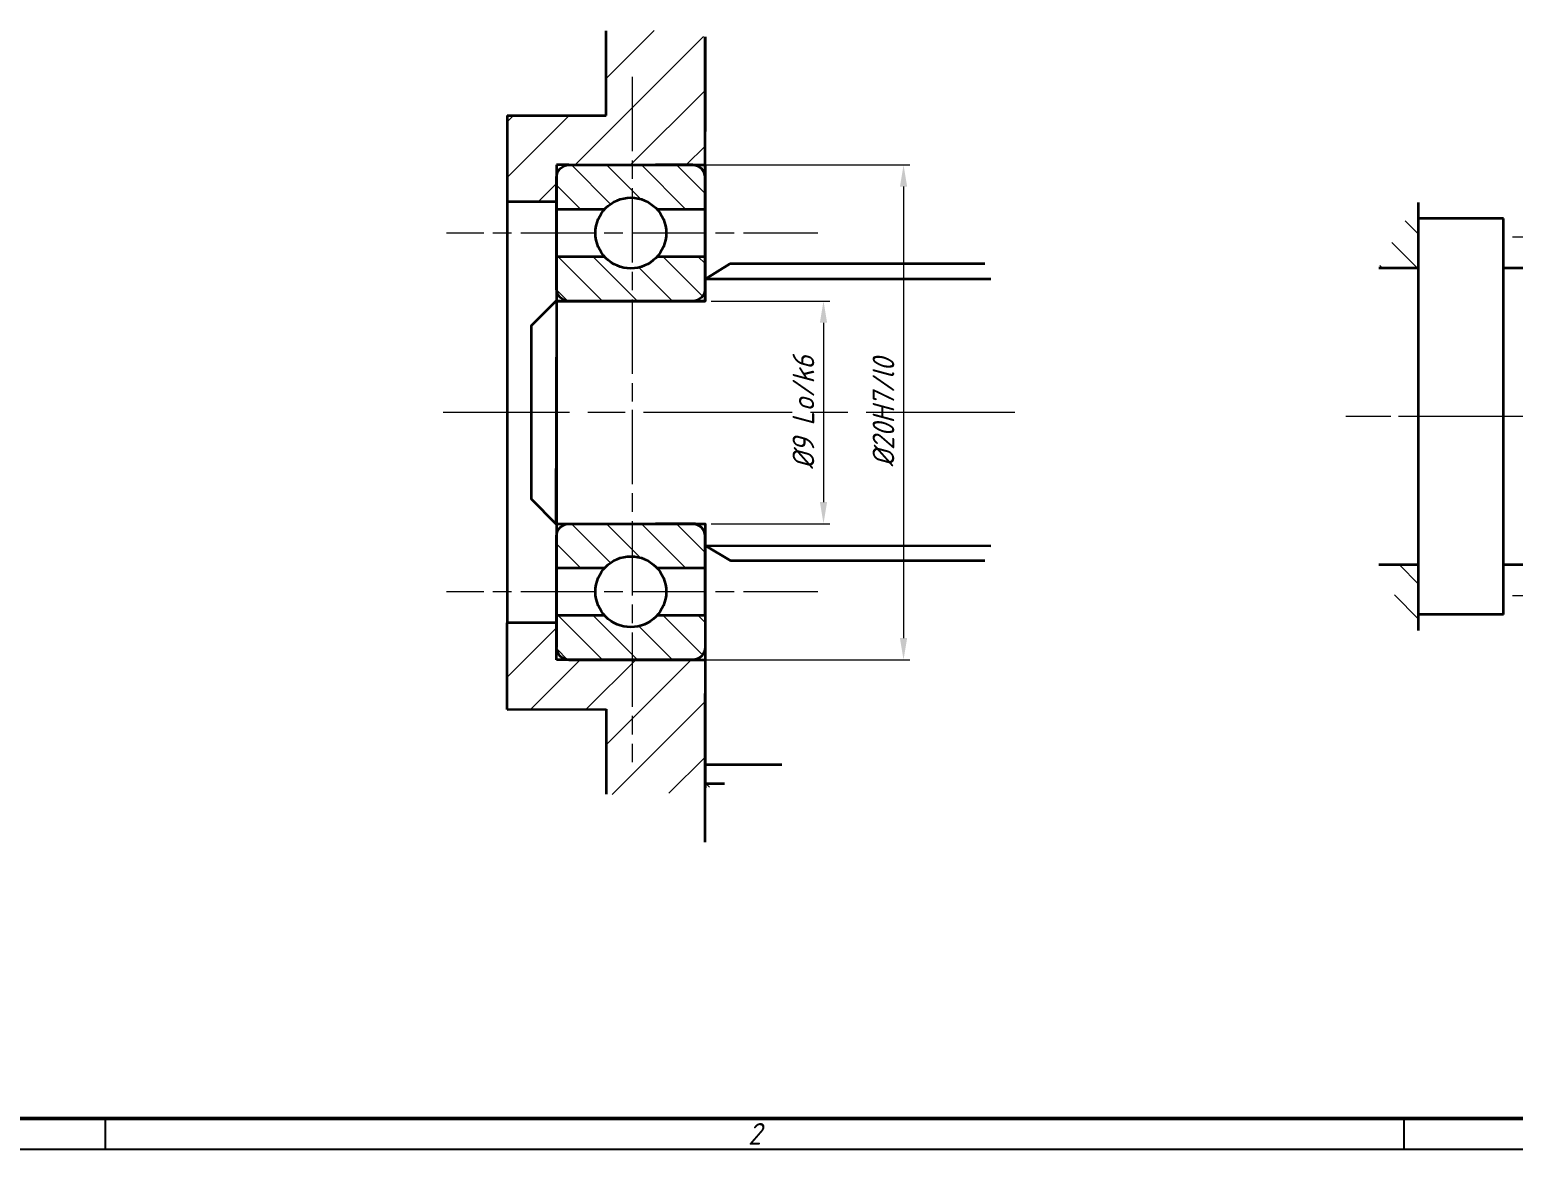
# Model space of a CAD drawing. Header units: millimetres. Extents: x -1043 to 2000, y -675 to 1302.
# Drawn here: x 408.8 to 648.7, y -675.4 to -494.3 of the extents above; entities that cross this region are included whole.
import ezdxf
from ezdxf.enums import TextEntityAlignment as Align

# ---------------------------------------------------------------- set-up
doc = ezdxf.new("R2010")
doc.units = ezdxf.units.MM
doc.linetypes.add('AM_ISO08W050', pattern=[18, 12, -1.5, 3, -1.5])
doc.linetypes.add('AM_ISO08W050x2', pattern=[9, 6, -0.75, 1.5, -0.75])
for name, color, linetype, lineweight in [('AM_0', 7, 'Continuous', 35), ('AM_4N', 3, 'Continuous', 15), ('AM_5', 3, 'Continuous', 15), ('AM_7', 4, 'AM_ISO08W050', 15), ('AM_8', 1, 'Continuous', 15), ('AM_BOR', 7, 'Continuous', 35), ('основные', 7, 'Continuous', 35), ('тонкие', 2, 'Continuous', 15)]:
    doc.layers.add(name, color=color, linetype=linetype, lineweight=lineweight)
doc.styles.add('ACGOSTTS', font='geniso.shx', dxfattribs={"oblique": 15})
doc.styles.get("Standard").update_dxf_attribs({"font": 'geniso.shx', "oblique": 15})
doc.dimstyles.new('AM_GOST$0', dxfattribs={"dimtxt": 3.5, "dimasz": 3.5, "dimexe": 1, "dimexo": 1, "dimgap": 1.5, "dimtad": 1, "dimtoh": 1, "dimtxsty": 'Standard', "dimcen": 0, "dimclrd": 256, "dimclre": 256, "dimclrt": 2, "dimadec": 0, "dimazin": 2, "dimtp": 0.1, "dimtm": 0.1, "dimtfac": 0.71, "dimtmove": 0, "dimatfit": 3, "dimfxl": 1, "dimtolj": 1, "dimlwd": -1, "dimlwe": -1, "dimarcsym": 1})
pattern_1 = [(315, (-650.5151109239414, 912.1217120736858), (1.414213562373095, 1.414213562373095), [])]
pattern_2 = [(315, (-650.5151109239414, 883.1217120736858), (1.414213562373095, 1.414213562373095), [])]
pattern_3 = [(315, (-398, 513.1999999999994), (1.414213562373095, 1.414213562373095), [])]
pattern_4 = [(315, (-650.4086832785847, 912.1219511224094), (1.414213562373095, 1.414213562373095), [])]

# ---------------------------------------------------------------- blocks, each defined once
blk = doc.blocks.new('GOST_A1_LANDSCAPE')
at = {"layer": 'AM_BOR', "color": 7, "lineweight": 50}
blk.add_line((20, 4.999999999999999), (836, 4.999999999999999), dxfattribs=at)
at = {"layer": 'AM_BOR', "color": 1, "lineweight": 25}
for p, q in [((421, 5), (421, 0)), ((631, 5), (631, 0)), ((0, 0), (841, 0))]:
    blk.add_line(p, q, dxfattribs=at)
at = {"layer": 'AM_BOR', "color": 1, "lineweight": 25, "style": 'ACGOSTTS', "oblique": 15}
blk.add_text('2', height=3.5, dxfattribs=at).set_placement((526, 2.5), align=Align.MIDDLE_CENTER)
blk = doc.blocks.new('GENZOOBVQLCP5')
at = {"layer": 'AM_8'}
h = blk.add_hatch(dxfattribs=at)
h.set_pattern_fill('ANSI31', color=256, style=0)
h.set_pattern_definition([(45, (-67.68794498231682, -300.3803287527023), (-2.245064030267288, 2.245064030267288), [])])
edge = h.paths.add_edge_path()
edge.add_line((5.893572354643311, -30.36074246781902), (5.893572354643311, -30.01366949730493))
edge.add_line((5.893572354643311, -30.01366949730493), (5.893572354643311, -22.73305255125535))
edge.add_line((5.893572354643311, -22.73305255125535), (5.893572354643311, -20.00023904872307))
edge.add_line((5.893572354643311, -20.00023904872307), (-5.106427645356689, -20.00023904872307))
edge.add_line((-5.106427645356689, -20.00023904872307), (-6.106427645356689, -20.00023904872307))
edge.add_line((-6.106427645356689, -20.00023904872307), (-6.106427645356689, -19.00023904872353))
edge.add_line((-6.106427645356689, -19.00023904872353), (-6.106427645356689, -17.40023904872362))
edge.add_line((-6.106427645356689, -17.40023904872362), (-6.106427645356689, -17.00956110888876))
edge.add_line((-6.106427645356689, -17.00956110888876), (-10.10642764535669, -17.00956110888876))
edge.add_line((-10.10642764535669, -17.00956110888876), (-10.10642764535669, -24.00956110888876))
edge.add_line((-10.10642764535669, -24.00956110888876), (-2.106430215030286, -24.00314902880075))
edge.add_line((-2.106430215030286, -24.00314902880075), (-2.106429562785181, -30.85566127623377))
edge.add_arc((0, 0), 30.9274777228381, 266.0946369724197, 280.985527720703)
edge = h.paths.add_edge_path()
edge.add_line((5.893568824868254, 19.99976095127693), (5.893565500146536, 30.36074379840073))
edge.add_arc((0, 0), 30.9274777228381, 79.01448521487418, 93.90536302749592)
edge.add_line((-2.106429562739677, 30.85566127623684), (-2.106430215030286, 24.0026709313546))
edge.add_line((-2.106430215030286, 24.0026709313546), (-10.10642764535669, 24.00908301144261))
edge.add_line((-10.10642764535669, 24.00908301144261), (-10.10642764535669, 17.00908301144261))
edge.add_line((-10.10642764535669, 17.00908301144261), (-6.115749705522376, 17.00908301144261))
edge.add_line((-6.115749705522376, 17.00908301144261), (-6.115749705522376, 20.00908301144261))
edge.add_line((-6.115749705522376, 20.00908301144261), (-5.106427645356852, 19.99976095127693))
edge.add_line((-5.106427645356852, 19.99976095127693), (5.893568824868254, 19.99976095127693))
h = blk.add_hatch(dxfattribs=at)
h.set_pattern_fill('_U', color=256, scale=2, angle=315, style=0, pattern_type=0)
h.set_pattern_definition(pattern_1)
edge = h.paths.add_edge_path()
edge.add_line((-6.106427645356689, 18.99976095127693), (-6.106427645356689, 16.41376095127669))
edge.add_line((-6.106427645356689, 16.41376095127669), (-2.231563876283872, 16.41376095127669))
edge.add_arc((-0.106427645356689, 14.49976095127693), 2.85999999999997, 402.0077229335649, 497.9922770664336, ccw=False)
edge.add_line((2.018708585570494, 16.41376095127669), (5.893572354642856, 16.41376095127669))
edge.add_line((5.893572354643311, 16.41376095127669), (5.893572354643311, 18.99976095127693))
edge.add_arc((4.893572354643311, 18.99976095127693), 1, 360, 450.0000000000065)
edge.add_line((4.893572354643311, 19.99976095127693), (-5.106427645356689, 19.99976095127693))
edge.add_arc((-5.106427645356689, 18.99976095127693), 1, 450.0000000000065, 540.0000000000065)
h = blk.add_hatch(dxfattribs=at)
h.set_pattern_fill('_U', color=256, scale=2, angle=315, style=0, pattern_type=0)
h.set_pattern_definition(pattern_1)
edge = h.paths.add_edge_path()
edge.add_line((5.893572354643311, 9.999760951276926), (5.893572354643311, 12.58576095127717))
edge.add_line((5.893572354643311, 12.58576095127671), (2.018708585570494, 12.58576095127671))
edge.add_arc((-0.106427645356689, 14.49976095127693), 2.85999999999997, 222.0077229335649, 317.9922770664336, ccw=False)
edge.add_line((-2.231563876284326, 12.58576095127671), (-6.106427645357144, 12.58576095127671))
edge.add_line((-6.106427645356689, 12.58576095127671), (-6.106427645356689, 9.999760951276926))
edge.add_arc((-5.106427645356689, 9.999760951276471), 1, 539.9999999999935, 629.9999999999935)
edge.add_line((-5.106427645356689, 8.999760951276926), (4.893572354643766, 8.999760951276926))
edge.add_arc((4.893572354643311, 9.999760951276926), 1, 270.0000000000065, 359.9999999999935)
h = blk.add_hatch(dxfattribs=at)
h.set_pattern_fill('_U', color=256, scale=2, angle=315, style=0, pattern_type=0)
h.set_pattern_definition(pattern_2)
edge = h.paths.add_edge_path()
edge.add_line((-6.106427645356689, -10.00023904872307), (-6.106427645356689, -12.58623904872331))
edge.add_line((-6.106427645356689, -12.58623904872331), (-2.231563876283872, -12.58623904872331))
edge.add_arc((-0.106427645356689, -14.50023904872307), 2.85999999999997, 402.0077229335649, 497.9922770664336, ccw=False)
edge.add_line((2.018708585570494, -12.58623904872331), (5.893572354642856, -12.58623904872331))
edge.add_line((5.893572354643311, -12.58623904872331), (5.893572354643311, -10.00023904872307))
edge.add_arc((4.893572354643311, -10.00023904872307), 1, 360, 450.0000000000065)
edge.add_line((4.893572354643311, -9.000239048723074), (-5.106427645356689, -9.000239048723074))
edge.add_arc((-5.106427645356689, -10.00023904872307), 1, 450.0000000000065, 540.0000000000065)
h = blk.add_hatch(dxfattribs=at)
h.set_pattern_fill('_U', color=256, scale=2, angle=315, style=0, pattern_type=0)
h.set_pattern_definition(pattern_2)
edge = h.paths.add_edge_path()
edge.add_line((5.893572354643311, -19.00023904872307), (5.893572354643311, -16.41423904872283))
edge.add_line((5.893572354643311, -16.41423904872329), (2.018708585570494, -16.41423904872329))
edge.add_arc((-0.106427645356689, -14.50023904872307), 2.85999999999997, 222.0077229335649, 317.9922770664336, ccw=False)
edge.add_line((-2.231563876284326, -16.41423904872329), (-6.106427645357144, -16.41423904872329))
edge.add_line((-6.106427645356689, -16.41423904872329), (-6.106427645356689, -19.00023904872307))
edge.add_arc((-5.106427645356689, -19.00023904872353), 1, 539.9999999999935, 629.9999999999935)
edge.add_line((-5.106427645356689, -20.00023904872307), (4.893572354643766, -20.00023904872307))
edge.add_arc((4.893572354643311, -19.00023904872307), 1, 270.0000000000065, 359.9999999999935)
h = blk.add_hatch(dxfattribs=at)
h.set_pattern_fill('_U', color=256, scale=1.6, angle=315, style=0, pattern_type=0)
h.set_pattern_definition([(315, (-343.5160944252971, 2937.355530451503), (1.131370849898476, 1.131370849898476), [])])
edge = h.paths.add_edge_path()
edge.add_line((7.462474227975235, -30.01366949730493), (5.893572354643311, -30.01366949730493))
edge.add_line((5.893572354643311, -30.01366949730493), (5.893572354643311, -30.36074246781902))
edge.add_arc((0, 0), 30.9274777228381, 280.985527720703, 283.9626575022647)
at = {"layer": 'AM_7', "linetype": 'AM_ISO08W050x2'}
for p, q in [((0, 27.11636690185776), (0, 0.7341499077859908)), ((14.99964315360239, 14.49976095127693), (-14.99964315360239, 14.49976095127693)), ((14.99964315360239, 14.49976095127693), (-14.99964315360239, 14.49976095127693)), ((0, 0.2072136331274805), (0, -28.26585009221401)), ((14.99964315360239, -14.50023904872307), (-14.99964315360239, -14.50023904872307)), ((14.99964315360239, -14.50023904872307), (-14.99964315360239, -14.50023904872307))]:
    blk.add_line(p, q, dxfattribs=at)
at = {"layer": 'AM_7'}
blk.add_line((30.92747769479189, -0.001317117805058388), (-15.28584729128215, 0.0006509829812557655), dxfattribs=at)
at = {"layer": 'основные'}
for p, q in [((-2.106430215030286, 24.0026709313546), (-2.106429562739677, 30.85566127623684)), ((5.893572354643311, 30.36074246781902), (5.893572354643311, 22.69976095124673)), ((-10.10642764535669, 24.00908301144261), (-2.106430215030286, 24.0026709313546)), ((-5.106427645356689, 19.99976095127693), (-6.115749705522376, 20.00908301144261)), ((-6.115749705522376, 20.00908301144261), (-6.115749705522376, 19.00891239090095)), ((-6.115749705522376, 20.00908301144261), (-6.115749705522376, 17.00908301144261)), ((4.893572354643311, 19.99976095127693), (1.893572354643311, 19.99976095127693)), ((4.893572354643311, 19.99976095127693), (5.893572354643311, 19.99976095127693)), ((5.893572354643311, 19.99976095127693), (5.893572354643311, 18.99976095127647)), ((5.893572354643311, 18.99976095127693), (5.893572354643311, 8.999760951276926)), ((5.893572354643311, 12.58576095127671), (5.893572354643311, 18.99976095127693)), ((-6.115749705522376, 17.00908301144261), (-10.10642764535669, 17.00908301144261)), ((-10.10642764535669, 17.00908301144261), (-10.10642764535669, -17.00956110888876)), ((-6.106427645356689, 17.00908301144261), (-6.106427645356689, -17.40023904872362)), ((-2.231563876283872, 16.41376095127669), (-6.106427645356689, 16.41376095127669)), ((5.893572354643311, 16.41376095127669), (2.018708585570494, 16.41376095127669)), ((-2.231563876284326, 12.58576095127671), (-6.106427645356689, 12.58576095127671)), ((5.893572354643311, 12.58576095127671), (2.018708585570494, 12.58576095127671)), ((7.893572354643311, 11.99976095127693), (5.893572354643311, 10.77289095127651)), ((28.50509137003678, 11.9986934406416), (7.893572354643311, 11.99976095127693)), ((-6.106427645356689, 9.999760951276926), (-6.106427645356689, 8.999760951258281)), ((28.99111620103736, 10.771446500568), (5.893572354643311, 10.77289095127651)), ((-6.106427645356689, 8.999760951276926), (-6.161967427956824, -9.000239048723074)), ((4.893572354643311, -9.000239048723074), (1.893572354643311, -9.000239048723074)), ((4.893572354643311, -9.000239048723074), (5.893572354643311, -9.000239048723074)), ((5.893572354643311, -9.000239048723074), (5.893572354643311, -10.77336904872357)), ((5.893572354643311, -9.000239048723074), (5.893572354643311, -10.00023904872353)), ((5.893572354643311, -10.00023904872307), (5.893572354643311, -20.00023904872307)), ((5.893572354643311, -16.41423904872329), (5.893572354643311, -10.00023904872307)), ((5.893572354643311, -10.77336904872357), (28.98991245980952, -10.77468578981438)), ((7.975743868525569, -12.00023904872307), (5.893572354643311, -10.77336904872357)), ((-2.231563876283872, -12.58623904872331), (-6.106427645356689, -12.58623904872331)), ((5.893572354643311, -12.58623904872331), (2.018708585570494, -12.58623904872331)), ((28.50394808337046, -12.00140916547588), (7.975743868525569, -12.00023904872307)), ((-2.231563876284326, -16.41423904872329), (-6.106427645356689, -16.41423904872329)), ((5.893572354643311, -16.41423904872329), (2.018708585570494, -16.41423904872329)), ((-6.11574970552283, -17.00956110888876), (-10.10642764535669, -17.00956110888876)), ((-6.106427645356689, -20.00023904872307), (-6.106427645356689, -19.00023904872353)), ((-5.106427645356689, -20.00023904872353), (-6.106427645356689, -20.00023904872307)), ((-10.10642764535669, -24.00956110888876), (-2.106430215030286, -24.00314902880075)), ((-2.106430215030286, -24.00314902880075), (-2.106429562785181, -30.85566127623377)), ((5.893572354643311, -24.73305255125535), (5.893572354643311, -30.36074246781902))]:
    blk.add_line(p, q, dxfattribs=at)
for points in [[(-6.106427645356689, 8.999760951276926), (5.893572354643311, 8.999760951276926), (5.893565500146536, 30.36074379840073)], [(-10.10642764535669, 24.00908301144261), (-10.10642764535669, 17.00908301144261)], [(-5.106427645356689, 19.99976095127693), (5.893572354643311, 19.99976095127693), (5.893572354643311, 23.99976095127693)], [(5.893572354643311, 10.77289095127651), (5.893572354643311, 8.999760951276926), (-6.161967427956824, 8.999760951276926), (-8.161967427956824, 6.999760951276926), (-8.161967427956824, -7.000239048723074), (-6.161967427956824, -9.000239048723074), (5.893572354643311, -9.000239048723074)], [(-6.106427645356689, -9.000239048723074), (5.893572354643311, -9.000239048723074), (5.893572354643311, -30.36074246781908)], [(-10.10642764535669, -24.00956110888876), (-10.10642764535669, -17.00956110888876)], [(-6.106427645356689, -17.40023904872362), (-6.106427645356689, -19.00023904872353)], [(-5.106427645356689, -20.00023904872307), (5.893572354643311, -20.00023904872307), (5.893572354643311, -24.00023904872307)], [(5.893572354643311, -34.73305255125535), (5.893572354643311, -34.73305255125535), (5.893572354643311, -22.73305255125535)], [(5.893572354643311, -30.36074246781902), (5.893572354643311, -28.45911241323495), (12.10734483474819, -28.45911241323495)], [(7.462474227975235, -30.01366949730493), (5.893572354643311, -30.01366949730493), (5.893572354643311, -30.36074246781902)]]:
    blk.add_lwpolyline(points, dxfattribs=at)
for points in [[(-6.106427645356689, 9.999760951276926), (-6.106427645356689, 18.99976095127693, -0.4142135623730692), (-5.106427645356689, 19.99976095127693), (4.893572354643311, 19.99976095127693, -0.4142135623730552), (5.893572354643311, 18.99976095127693), (5.893572354643311, 9.999760951276926, -0.4142135623730951), (4.893572354643311, 8.999760951276926), (-5.106427645356689, 8.999760951276926, -0.4142135623730951), (-6.106427645356689, 9.999760951276926, -1.655741125145663)], [(-6.106427645356689, -19.00023904872307), (-6.106427645356689, -10.00023904872307, -0.4142135623730692), (-5.106427645356689, -9.000239048723074), (4.893572354643311, -9.000239048723074, -0.4142135623730552), (5.893572354643311, -10.00023904872307), (5.893572354643311, -19.00023904872307, -0.4142135623730951), (4.893572354643311, -20.00023904872307), (-5.106427645356689, -20.00023904872307, -0.4142135623730951), (-6.106427645356689, -19.00023904872307, -1.655741125145663)]]:
    blk.add_lwpolyline(points, format="xyb", dxfattribs=at)
for centre in [(-0.106427645356689, 14.49976095127693), (-0.106427645356689, -14.50023904872307)]:
    blk.add_circle(centre, 2.860000000000014, dxfattribs=at)
for centre in [(4.893572354643311, 18.99976095127693), (4.893572354643311, 18.99976095127693), (4.893572354643311, -10.00023904872307), (4.893572354643311, -10.00023904872307)]:
    blk.add_arc(centre, 1, 0, 90, dxfattribs=at)
blk.add_point((5.893572354643311, -10.77336904872357), dxfattribs=at)
blk = doc.blocks.new('*D100')
at = {"layer": 'AM_5', "linetype": 'ByBlock', "transparency": 16777216}
for p, q in [((518.9799682817186, -538.2181876663225), (538.1351314138603, -538.2181876663225)), ((537.1351314138603, -541.7181876663225), (537.1351314138603, -570.7181876663225)), ((518.9799682817186, -574.2181876663225), (538.1351314138603, -574.2181876663225))]:
    blk.add_line(p, q, dxfattribs=at)
at = {"layer": 'AM_5', "transparency": 16777216}
for points in [[(536.551798080527, -541.7181876663225), (537.7184647471937, -541.7181876663225), (537.1351314138603, -538.2181876663225)], [(536.551798080527, -570.7181876663225), (537.7184647471937, -570.7181876663225), (537.1351314138603, -574.2181876663225)]]:
    blk.add_solid(points, dxfattribs=at)
at = {"layer": 'Defpoints', "color": 0, "transparency": 16777216}
for p in [(517.9799682817186, -538.2181876663225), (517.9799682817186, -574.2181876663225), (537.1351314138603, -574.2181876663225)]:
    blk.add_point(p, dxfattribs=at)
at = {"layer": 'AM_5', "color": 2, "transparency": 16777216, "insert": (533.8851314138601, -556.2181876663225), "char_height": 3.5, "attachment_point": 5, "rotation": 90}
blk.add_mtext('\\A1;%%C9 Lo/k6', dxfattribs=at)
blk = doc.blocks.new('*D101')
at = {"layer": 'AM_5', "linetype": 'ByBlock', "transparency": 16777216}
for p, q in [((514.8805356228843, -516.2181876663225), (551.0769936976544, -516.2181876663225)), ((550.0769936976544, -519.7181876663225), (550.0769936976544, -592.7181876663225)), ((514.8805356228843, -596.2181876663225), (551.0769936976544, -596.2181876663225))]:
    blk.add_line(p, q, dxfattribs=at)
at = {"layer": 'AM_5', "transparency": 16777216}
for points in [[(549.493660364321, -519.7181876663225), (550.6603270309878, -519.7181876663225), (550.0769936976544, -516.2181876663225)], [(549.493660364321, -592.7181876663225), (550.6603270309878, -592.7181876663225), (550.0769936976544, -596.2181876663225)]]:
    blk.add_solid(points, dxfattribs=at)
at = {"layer": 'Defpoints', "color": 0, "transparency": 16777216}
for p in [(513.8805356228843, -516.2181876663225), (513.8805356228843, -596.2181876663225), (550.0769936976544, -596.2181876663225)]:
    blk.add_point(p, dxfattribs=at)
at = {"layer": 'AM_5', "color": 2, "transparency": 16777216, "insert": (546.8266492094652, -556.2181876663225), "char_height": 3.5, "attachment_point": 5, "rotation": 90}
blk.add_mtext('\\A1;%%C20H7/l0', dxfattribs=at)
blk = doc.blocks.new('GENZOO040MCP5')
at = {"layer": 'AM_8'}
h = blk.add_hatch(dxfattribs=at)
h.set_pattern_fill('ANSI31', color=256, scale=1.2, angle=270, style=0)
h.set_pattern_definition([(315, (-690.6915842909762, 2937.372176251509), (2.694076836320746, 2.694076836320745), [])])
h.paths.add_polyline_path([(2, -26.6999999999698), (2, -24), (-6, -23.99999999999994), (-6, -27.13301270186179), (-5.546314582123159, -26.69999999996975)])
h.paths.add_polyline_path([(2, 24), (2, 27.1330127018623), (-5.546314582123159, 27.13301270186236), (-5.546314582123159, 26.69999999996986), (-6, 27.13301270186236), (-6, 24.00000000000006)])
h = blk.add_hatch(dxfattribs=at)
h.set_pattern_fill('ANSI31', color=256, scale=0.4, angle=360, style=0)
h.set_pattern_definition([(44.99999999999999, (-498.7390435535553, 513.1999999999994), (-0.8980256121069153, 0.8980256121069156), [])])
edge = h.paths.add_edge_path()
edge.add_line((10, -23), (10, -17.39999999999964))
edge.add_line((10, -17.39999999999964), (6, -17.39999999999964))
edge.add_line((6, -17.39999999999964), (6, -19))
edge.add_arc((5, -19), 1, 270, 360, ccw=False)
edge.add_line((5, -20), (0.106427645356689, -20))
edge.add_line((0.106427645356689, -20), (0.106427645356689, -24))
edge.add_line((0.106427645356689, -24), (2, -24))
edge.add_line((2, -24), (2, -26.6999999999698))
edge.add_line((2, -26.6999999999698), (6, -26.6999999999698))
edge.add_line((6, -26.6999999999698), (6, -24))
edge.add_line((6, -24), (6, -23))
edge.add_line((6, -23), (10, -23))
edge = h.paths.add_edge_path()
edge.add_line((10, 17.40000000000009), (10, 23))
edge.add_line((10, 23), (6, 23))
edge.add_line((6, 23), (6, 24))
edge.add_line((6, 24), (6, 26.6999999999698))
edge.add_line((6, 26.6999999999698), (2, 26.6999999999698))
edge.add_line((2, 26.6999999999698), (2, 24))
edge.add_line((2, 24), (0.106427645356689, 24))
edge.add_line((0.106427645356689, 24), (0.106427645356689, 20))
edge.add_line((0.106427645356689, 20), (5, 20))
edge.add_arc((5, 19), 1, 0, 90, ccw=False)
edge.add_line((6, 19), (6, 17.40000000000009))
edge.add_line((6, 17.40000000000009), (10, 17.40000000000009))
h.paths.add_polyline_path([(0, -24), (0, -20), (-6, -19.99999999999994), (-6, -23.99999999999994)])
h.paths.add_polyline_path([(0, 20), (0, 24), (-6, 24.00000000000006), (-6, 20.00000000000006)])
h = blk.add_hatch(dxfattribs=at)
h.set_pattern_fill('_U', color=256, scale=2, angle=315, style=0, pattern_type=0)
h.set_pattern_definition(pattern_4)
edge = h.paths.add_edge_path()
edge.add_line((-6, 19.00000000000006), (-6, 16.41399999999982))
edge.add_line((-6, 16.41400000000027), (-2.125136230927183, 16.41400000000027))
edge.add_arc((0, 14.5), 2.85999999999997, 402.0077229335649, 497.9922770664336, ccw=False)
edge.add_line((2.125136230927637, 16.41400000000021), (6, 16.41400000000021))
edge.add_line((6, 16.41400000000021), (6, 19))
edge.add_arc((5, 19), 1, 360, 450.0000000000065)
edge.add_line((5, 20), (-5, 20))
edge.add_arc((-5, 19.00000000000006), 1, 450.0000000000065, 540.0000000000065)
h = blk.add_hatch(dxfattribs=at)
h.set_pattern_fill('_U', color=256, scale=2, angle=315, style=0, pattern_type=0)
h.set_pattern_definition(pattern_3)
edge = h.paths.add_edge_path()
edge.add_line((-22.5, 12.00000000000006), (-22.5, 17.30426740301664))
edge.add_arc((0, 0), 28.38463792890625, 142.4368876483654, 154.990358466755)
edge.add_line((-25.72319940055962, 12.00019512150334), (-22.5, 12.00000000000006))
h = blk.add_hatch(dxfattribs=at)
h.set_pattern_fill('_U', color=256, scale=2, angle=315, style=0, pattern_type=0)
h.set_pattern_definition(pattern_4)
edge = h.paths.add_edge_path()
edge.add_line((6, 10), (6, 12.58600000000024))
edge.add_line((6, 12.58600000000024), (2.125136230927183, 12.58600000000024))
edge.add_arc((0, 14.5), 2.85999999999997, 222.0077229335649, 317.9922770664336, ccw=False)
edge.add_line((-2.125136230927183, 12.58600000000024), (-6, 12.58600000000024))
edge.add_line((-6, 12.5860000000003), (-6, 10.00000000000006))
edge.add_arc((-5, 10.00000000000006), 1, 539.9999999999935, 629.9999999999935)
edge.add_line((-5, 9.000000000000057), (5, 9.000000000000057))
edge.add_arc((5, 10), 1, 270.0000000000065, 359.9999999999935)
h = blk.add_hatch(dxfattribs=at)
h.set_pattern_fill('ANSI31', color=256, style=0)
h.set_pattern_definition([(45, (-414.8634348479959, -300.3636829526973), (-2.245064030267288, 2.245064030267288), [])])
edge = h.paths.add_edge_path()
edge.add_line((28, -4.657002292795596), (28, -4))
edge.add_line((28, -4), (26.80000000000018, -4.000000000000341))
edge.add_line((26.80000000000018, -4.000000000000341), (23.00359451550776, -4.000000000001364))
edge.add_line((23.00359451550776, -4.000000000001364), (23.00359451550776, -4.429415000034624))
edge.add_line((23.00359451550776, -4.429415000034624), (23.00359451550776, -8.25000000003456))
edge.add_line((23.00359451550776, -8.25000000003456), (23.00359451550776, -8.679415000034169))
edge.add_line((23.00359451550776, -8.679415000034169), (23.00359451550776, -9))
edge.add_line((23.00359451550776, -9), (26.80000000000018, -9))
edge.add_line((26.80000000000018, -9), (26.97930807812747, -8.820691921872594))
edge.add_arc((0, 0), 28.38463792890625, 341.8952133585585, 350.5569203760437)
edge = h.paths.add_edge_path()
edge.add_line((27.99999999999227, 4), (27.99999999999363, 4.657002292834022))
edge.add_arc((0, 0), 28.38463792890625, 9.443079624034896, 18.10478664144181)
edge.add_line((26.97930807812742, 8.820691921872765), (26.80000000000018, 9))
edge.add_line((26.80000000000018, 9), (23.00359451550776, 9))
edge.add_line((23.00359451550776, 9), (23.00359451550776, 8.679414999997789))
edge.add_line((23.00359451550776, 8.679414999997789), (23.00359451550776, 8.249999999998181))
edge.add_line((23.00359451550776, 8.249999999998181), (23.00359451550776, 4.429414999998244))
edge.add_line((23.00359451550776, 4.429414999998244), (23.00359451550776, 3.999999999998636))
edge.add_line((23.00359451550776, 3.999999999998636), (26.80000000000018, 3.999999999999659))
edge.add_line((26.80000000000018, 3.999999999999659), (27.99999999999227, 4))
edge = h.paths.add_edge_path()
edge.add_spline(control_points=[(7.801239548315607, 0.001528299143728873), (7.324915425038057, 1.285777315124676), (5.415180727695827, 4.416985197099166), (7.385747151339615, 7.304954496477592), (8.542338309184856, 9)], knot_values=[0, 0, 0, 0, 1.967657269524646, 4.763534607848302, 4.763534607848302, 4.763534607848302, 4.763534607848302], degree=3, periodic=0)
edge.add_line((8.542338309184856, 9), (19.80359451550794, 9))
edge.add_line((19.80359451550794, 9), (19.80359451550794, 8.679414999997789))
edge.add_line((19.80359451550794, 8.679414999997789), (19.80359451550794, 8.249999999998181))
edge.add_line((19.80359451550794, 8.249999999998181), (19.80359451550794, 4.429414999998244))
edge.add_line((19.80359451550794, 4.429414999998244), (19.80359451550794, 3.999999999997726))
edge.add_line((19.80359451550794, 3.999999999997726), (18.10703254494956, 3.999999999997272))
edge.add_line((18.10703254494956, 3.999999999997272), (12.91332144772304, 3.999999999997272))
edge.add_line((12.91332144772304, 3.999999999997272), (10.293433811819, 0.001422163316192382))
edge.add_line((10.293433811819, 0.001422163316192382), (7.801239548315607, 0.001528299143728873))
edge = h.paths.add_edge_path()
edge.add_line((19.80359451550794, -9), (19.80359451550794, -8.679415000034169))
edge.add_line((19.80359451550794, -8.679415000034169), (19.80359451550794, -8.25000000003456))
edge.add_line((19.80359451550794, -8.25000000003456), (19.80359451550794, -4.429415000034624))
edge.add_line((19.80359451550794, -4.429415000034624), (19.80359451550794, -4.000000000002274))
edge.add_line((19.80359451550794, -4.000000000002274), (18.10703254494956, -4.000000000002728))
edge.add_line((18.10703254494956, -4.000000000002728), (12.91332144772304, -4.000000000002728))
edge.add_line((12.91332144772304, -4.000000000002728), (10.29166368108247, 0.001422238701309197))
edge.add_line((10.29166368108247, 0.001422238701309197), (7.801239548315607, 0.001528299143728873))
edge.add_spline(control_points=[(7.801239548315607, 0.001528299143728873), (8.134212224580438, -0.8962213862998283), (8.588363308004716, -3.146855510360126), (4.373648288252525, -6.53380433962576), (7.567312798152443, -8.177820716562735), (9.164477422011373, -9)], knot_values=[4.763534607848302, 4.763534607848302, 4.763534607848302, 4.763534607848302, 6.139018390817901, 8.229092790612192, 10.32003743882186, 10.32003743882186, 10.32003743882186, 10.32003743882186], degree=3, periodic=0)
edge.add_line((9.16447742201143, -9), (19.80359451550794, -9))
h = blk.add_hatch(dxfattribs=at)
h.set_pattern_fill('_U', color=256, scale=2, angle=315, style=0, pattern_type=0)
h.set_pattern_definition(pattern_4)
edge = h.paths.add_edge_path()
edge.add_arc((5, -10), 0.9999999999998863, 360.0000000000065, 450.0000000000065)
edge.add_line((5, -9), (-5, -9))
edge.add_arc((-5, -9.999999999999943), 1, 450, 540)
edge.add_line((-6, -9.999999999999943), (-6, -12.58600000000018))
edge.add_line((-6, -12.58599999999973), (-2.125136230927637, -12.58599999999973))
edge.add_arc((0, -14.5), 2.860000000000054, 402.0077229335664, 497.9922770664351, ccw=False)
edge.add_line((2.125136230927183, -12.58599999999979), (6, -12.58599999999979))
edge.add_line((6, -12.58599999999979), (6, -10))
h = blk.add_hatch(dxfattribs=at)
h.set_pattern_fill('_U', color=256, scale=2, angle=315, style=0, pattern_type=0)
h.set_pattern_definition(pattern_3)
edge = h.paths.add_edge_path()
edge.add_line((-22.5, -17.30426740301664), (-22.5, -11.99999999999994))
edge.add_line((-22.5, -11.99999999999994), (-25.72329042628695, -11.99999999999994))
edge.add_arc((0, 0), 28.38463792890625, 205.009206920945, 217.5631123516346)
h = blk.add_hatch(dxfattribs=at)
h.set_pattern_fill('_U', color=256, scale=2, angle=315, style=0, pattern_type=0)
h.set_pattern_definition(pattern_4)
edge = h.paths.add_edge_path()
edge.add_line((-2.125136230927637, -16.41399999999976), (-6, -16.41399999999976))
edge.add_line((-6, -16.4139999999997), (-6, -18.99999999999994))
edge.add_arc((-5, -18.99999999999994), 1.000000000000114, 539.9999999999935, 629.9999999999935)
edge.add_line((-5, -19.99999999999994), (5, -19.99999999999994))
edge.add_arc((5, -19), 1.000000000000114, 270, 359.9999999999935)
edge.add_line((6, -19), (6, -16.41399999999976))
edge.add_line((6, -16.41399999999976), (2.125136230927637, -16.41399999999976))
edge.add_arc((0, -14.5), 2.860000000000054, 222.0077229335649, 317.9922770664351, ccw=False)
at = {"layer": 'AM_0'}
for p, q in [((-22.5, -17.30426740301664), (-22.5, 17.30426740301664)), ((-15.62284884539531, 16.00000000000006), (-22.5, 16.00000000000006)), ((-22.5, -15.99999999999994), (-22.5, 16.00000000000006)), ((-15.62284884539531, -15.99999999999994), (-15.62284884539531, 16.00000000000006)), ((-22.5, -11.99999999999994), (-22.5, 12.00000000000006)), ((-6, 12.00000000000006), (-15.62284884539531, 12.00000000000006)), ((-6, -11.99999999999994), (-15.62284884539531, -11.99999999999994)), ((-15.62284884539531, -15.99999999999994), (-22.5, -15.99999999999994))]:
    blk.add_line(p, q, dxfattribs=at)
at = {"layer": 'AM_4N'}
for p, q in [((20.233009515508, 3.999999999998181), (20.233009515508, 9.999999999998181)), ((22.57417951550769, 3.999999999998181), (22.57417951550769, 9.999999999998181)), ((20.233009515508, -4.000000000034561), (20.233009515508, -10.00000000003456)), ((22.57417951550769, -4.000000000034561), (22.57417951550769, -10.00000000003456))]:
    blk.add_line(p, q, dxfattribs=at)
at = {"layer": 'AM_7', "linetype": 'AM_ISO08W050x2'}
for p, q in [((0, 3), (0, 23.59291174679493)), ((15.10607079895908, 14.5), (-14.8932155082457, 14.50000000000006)), ((0, 0), (-28.38463792890627, 5.684341886080801e-14)), ((0, -3), (0, -23.59291174679493)), ((15.10607079895908, -14.5), (-14.8932155082457, -14.49999999999994)), ((15.10607079895908, -14.5), (-14.8932155082457, -14.49999999999994))]:
    blk.add_line(p, q, dxfattribs=at)
at = {"layer": 'AM_7'}
blk.add_line((28.38463792142471, 0.0006517077594025977), (-28.38463776295453, 0.003069357996594135), dxfattribs=at)
at = {"layer": 'основные'}
for p, q in [((-6, 27.74324549066142), (-6, 24.00000000000006)), ((-6, 27.13301270186236), (-6, 27.74324549066137)), ((-5.546314582123159, 26.69999999996986), (-5.546314582123159, 27.83749386908295)), ((-5.546314582123159, 26.69999999996986), (-6, 27.13301270186236)), ((2, 24), (2, 27.13301270189231)), ((-6, 24.00000000000006), (2, 24)), ((5, 20), (2, 20)), ((5, 20), (6, 20)), ((6, 20), (6, 19)), ((6, 19), (6, 9)), ((6, 12.58600000000024), (6, 19)), ((10, 17.40000000000009), (6, 17.40000000000009)), ((10, 17.40000000000009), (10.00000000000006, 9.000000000000114)), ((-2.125136230927183, 16.41400000000021), (-6, 16.41400000000027)), ((6, 16.41400000000021), (2.125136230927637, 16.41400000000021)), ((-22.5, 12.00000000000006), (-25.72321254922474, 12.00016693644341)), ((-2.125136230927183, 12.58600000000024), (-6, 12.5860000000003)), ((-6, -11.99999999999994), (-6, 12.00000000000006)), ((6, 12.58600000000024), (2.125136230927183, 12.58600000000024)), ((18.40359451550785, 9.999999999998181), (19.80359451550794, 9.999999999998181)), ((19.80359451550794, 9.999999999998181), (19.80359451550794, 8.679414999997789)), ((19.80359451550794, 9.999999999998181), (23.00359451550776, 9.999999999998181)), ((23.00359451550776, 9.999999999998181), (24.40359451550785, 9.999999999998181)), ((23.00359451550776, 9.999999999998181), (23.00359451550776, 8.679414999997789)), ((-6, 9.000000000000057), (19.80359451550794, 9)), ((19.80359451550794, 8.679414999997789), (19.80359451550794, 8.249999999998181)), ((23.00359451550776, 9), (26.80000000000018, 9)), ((23.00359451550776, 8.679414999997789), (23.00359451550776, 8.249999999998181)), ((26.97930807812742, 8.820691921872765), (26.80000000000018, 9)), ((26.80000000000018, 9), (26.80000000000018, 3.999999999997726)), ((19.80359451550794, 8.249999999998181), (19.80359451550794, 4.429414999998244)), ((23.00359451550776, 8.249999999998181), (23.00359451550776, 4.429414999998244)), ((10.29328889362995, 0.001200983349917806), (12.91332144772304, 3.999999999997272)), ((12.91332144772304, 3.999999999997272), (12.91332144772298, -4.000000000002728)), ((12.91332144772304, 3.999999999997272), (18.10703254494956, 3.999999999997272)), ((19.80359451550794, 4.429414999998244), (20.233009515508, 3.999999999998181)), ((23.00359451550776, 4.429414999998244), (19.80359451550794, 4.429414999998244)), ((19.80359451550794, 4.429414999998244), (19.80359451550794, 3.999999999997726)), ((22.57417951550769, 3.999999999998181), (20.233009515508, 3.999999999998181)), ((23.00359451550776, 4.429414999998244), (22.57417951550769, 3.999999999998181)), ((23.00359451550776, 4.429414999998244), (23.00359451550776, 3.999999999998636)), ((27.99999999999363, 4.657002292834022), (27.99999999999227, 4)), ((27.99999999999227, 4), (28.10138200080388, 3.999999999999829)), ((-6, 5.684341886080801e-14), (-6, -8.999999999999943)), ((10.29259550555952, -1.818989403545856e-11), (12.91332144772304, -4.000000000002728)), ((18.10703254494956, -4.000000000002728), (12.91332144772304, -4.000000000002728)), ((19.80359451550794, -4.429415000034624), (20.233009515508, -4.000000000034561)), ((19.80359451550794, -4.429415000034624), (19.80359451550794, -4.000000000002274)), ((19.80359451550794, -8.25000000003456), (19.80359451550794, -4.429415000034624)), ((23.00359451550776, -4.429415000034624), (19.80359451550794, -4.429415000034624)), ((22.57417951550769, -4.000000000034561), (20.233009515508, -4.000000000034561)), ((23.00359451550776, -4.429415000034624), (22.57417951550769, -4.000000000034561)), ((23.00359451550776, -4.429415000034624), (23.00359451550776, -4.000000000001364)), ((23.00359451550776, -8.25000000003456), (23.00359451550776, -4.429415000034624)), ((26.80000000000018, -4.000000000002274), (26.80000000000018, -9)), ((28, -4.657002292795596), (28, -4)), ((28.10138200080382, -4.000000000000171), (28.00000000000773, -4)), ((19.80359451550794, -8.679415000034169), (19.80359451550794, -8.25000000003456)), ((23.00359451550776, -8.679415000034169), (23.00359451550776, -8.25000000003456)), ((-6, -8.999999999999943), (19.80359451550794, -9)), ((10.00000000000006, -8.999999999999943), (10, -17.39999999999964)), ((19.80359451550794, -10.00000000003456), (19.80359451550794, -8.679415000034169)), ((23.00359451550776, -10.00000000003456), (23.00359451550776, -8.679415000034169)), ((23.00359451550776, -9), (26.80000000000018, -9)), ((26.97930807812747, -8.820691921872594), (26.80000000000018, -9)), ((18.40359451550785, -10.00000000003456), (19.80359451550794, -10.00000000003456)), ((19.80359451550794, -10.00000000003456), (23.00359451550776, -10.00000000003456)), ((23.00359451550776, -10.00000000003456), (24.40359451550785, -10.00000000003456)), ((-22.5, -11.99999999999994), (-25.72329042628695, -11.99999999999994)), ((-2.125136230927637, -12.58599999999979), (-6, -12.58599999999973)), ((6, -12.58599999999979), (2.125136230927183, -12.58599999999979)), ((-2.125136230927183, -16.41399999999976), (-6, -16.4139999999997)), ((6, -16.41399999999976), (2.125136230927637, -16.41399999999976)), ((6, -19), (6, -20.00578566475906)), ((6, -20.00578566475906), (4.901416508073453, -20.00578566475906)), ((-6, -23.99999999999994), (-6, -27.74324549066137)), ((2, -24), (-6, -23.99999999999994)), ((2, -24), (2, -27.13301270186184)), ((2, -27.13301270186184), (2, -24)), ((-5.546314582123159, -26.69999999996975), (-6, -27.13301270186179)), ((-6, -27.13301270186179), (-6, -27.74324549066137)), ((6, -26.6999999999698), (-5.546314582123159, -26.69999999996975)), ((-5.546314582123159, -26.69999999996975), (-5.546314582123159, -27.83749386908295))]:
    blk.add_line(p, q, dxfattribs=at)
for points in [[(6, 27.74324549066137), (6, 24), (6, 23), (10, 23), (10, 17.40000000000009), (6, 17.40000000000009), (6, 19, 0.4142135623730825), (5, 20), (-6, 20.00000000000006), (-6, 24.00000000000006)], [(6, 27.74324549066137), (6, 24.6999999999698), (6.800000000000182, 24.6999999999698, 0.414213562373095), (8.400000000000091, 26.29999999997017), (8.400000000000091, 27.11323791720758)], [(-6, 10.00000000000006), (-6, 19.00000000000006, -0.4142135623730692), (-5, 20.00000000000006), (5, 20, -0.4142135623730552), (6, 19), (6, 10, -0.4142135623730951), (5, 9), (-5, 9.000000000000057, -0.4142135623730951), (-6, 10.00000000000006, -1.655741125145663)], [(-6, -9.999999999999943), (-6, -18.99999999999994, 0.4142135623730692), (-5, -19.99999999999994), (5, -20, 0.4142135623730552), (6, -19), (6, -10, 0.4142135623730951), (5, -9), (-5, -8.999999999999943, 0.4142135623730951), (-6, -9.999999999999943, 1.655741125145663)], [(6, -27.74324549066137), (6, -24), (6, -23), (10, -23), (10, -17.39999999999964), (6, -17.39999999999964), (6, -19, -0.4142135623730825), (5, -20), (-6, -19.99999999999994), (-6, -23.99999999999994)], [(6, -27.74324549066137), (6, -24.6999999999698), (6.800000000000182, -24.6999999999698, -0.414213562373095), (8.399999999999636, -26.29999999996971), (8.399999999999636, -27.1132379172077)]]:
    blk.add_lwpolyline(points, format="xyb", dxfattribs=at)
for points in [[(-6, 20.00000000000006), (-6, 24.00000000000006), (2, 24), (2, 27.1330127018623)], [(17.50703254494965, -1.767949192442302), (17.50703254494965, 3.399999999997362), (18.10703254494956, 3.999999999997272), (28, 4)], [(28.00000000000773, -4), (18.10703254494956, -4.000000000002728), (17.50703254494965, -3.400000000002365), (17.50703254494965, -1.767949192442302)], [(-6, -19.99999999999994), (-6, -23.99999999999994), (2, -24), (2, -27.13301270186184)]]:
    blk.add_lwpolyline(points, dxfattribs=at)
for points in [[(24.40359451550785, 9.999999999998181), (18.40359451550785, 9.999999999998181), (18.40359451550785, 10.99999999999818, -0.414213562373095), (19.40359451550785, 11.99999999999818), (23.40359451550785, 11.99999999999818, -0.414213562373095), (24.40359451550785, 10.99999999999818)], [(24.40359451550785, -10.00000000003456), (18.40359451550785, -10.00000000003456), (18.40359451550785, -11.00000000003456, 0.414213562373095), (19.40359451550785, -12.00000000003456), (23.40359451550785, -12.00000000003456, 0.414213562373095), (24.40359451550785, -11.00000000003456)]]:
    blk.add_lwpolyline(points, format="xyb", close=True, dxfattribs=at)
for centre in [(0, 14.5), (0, -14.5)]:
    blk.add_circle(centre, 2.860000000000014, dxfattribs=at)
blk.add_arc((5, 19), 1, 0, 90, dxfattribs=at)
blk.add_arc((5, 19), 1, 0, 90, dxfattribs=at)
at = {"layer": 'тонкие'}
blk.add_open_spline([(8.542338309184856, 9), (7.385747151339615, 7.304954496477592), (4.846174226825497, 3.583076080439355), (10.08086945798129, -1.947476208641206), (4.373648288252525, -6.53380433962576), (7.567312798152443, -8.177820716562735), (9.164477422011373, -9)], degree=3, knots=[0, 0, 0, 0, 2.795877338323656, 6.139018390817901, 8.229092790612192, 10.32003743882186, 10.32003743882186, 10.32003743882186, 10.32003743882186], dxfattribs=at)

msp = doc.modelspace()

# ---------------------------------------------------------------- block references
at = {"layer": 'AM_0', "xscale": 2, "yscale": 2, "zscale": 2}
for name, p in [('GENZOOBVQLCP5', (506.1928235724317, -556.2177095688761)), ('GENZOO040MCP5', (678.3533271575711, -556.8795421524508))]:
    msp.add_blockref(name, p, dxfattribs=at)
at = {"layer": 'основные', "lineweight": 0}
msp.add_blockref('GOST_A1_LANDSCAPE', (-1.2406196411545e-13, -675.3618768656497), dxfattribs=at)

# ---------------------------------------------------------------- dimensions: what is measured, and where the dimension line sits
at = {"layer": 'AM_5'}
for base, p1, p2, text, picture, middle in [((550.0769936976544, -596.2181876663225), (513.880535622884, -516.2181876663223), (513.880535622884, -596.2181876663223), '%%C20H7/l0', '*D101', (546.8266492094652, -556.2181876663225)), ((537.1351314138603, -574.2181876663225), (517.9799682817184, -538.2181876663223), (517.9799682817184, -574.2181876663223), '%%C9 Lo/k6', '*D100', (533.8851314138601, -556.2181876663225))]:
    dim = msp.add_linear_dim(base=base, p1=p1, p2=p2, angle=90, text=text, dimstyle='AM_GOST$0', override={"dimlfac": 0.5, "dimpost": ''}, dxfattribs=at)
    dim.commit()
    dim.dimension.update_dxf_attribs({"geometry": picture, "text_midpoint": middle})

doc.saveas('drawing.dxf')
